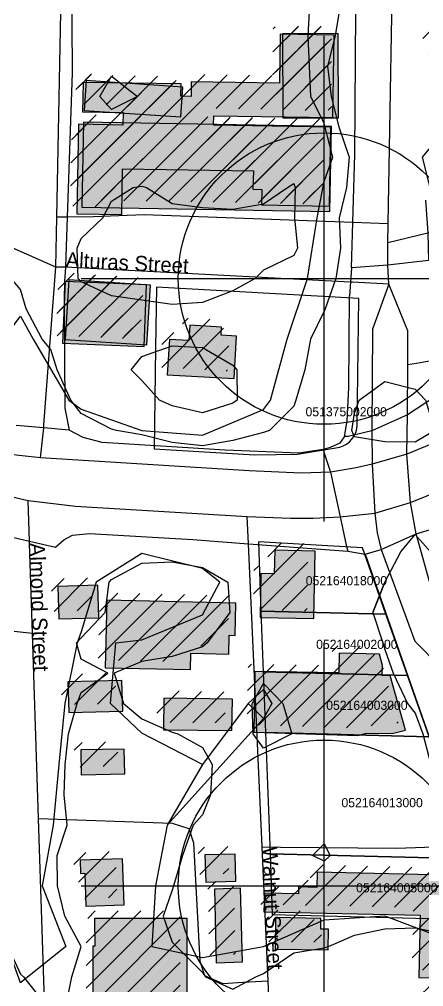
# Model space of a CAD drawing. Extents: x 6576311 to 6728256, y 2029764 to 2237541.
# Drawn here: x 6669720 to 6670120, y 2176966 to 2177921 of the extents above; entities that cross this region are included whole.
import ezdxf

# ---------------------------------------------------------------- set-up
doc = ezdxf.new("R2010")
doc.units = 21
for name, color, linetype in [('ADJOINING_LABELS', 230, 'Continuous'), ('ADJOINING_PARCELS', 241, 'Continuous'), ('BUILDINGS', 9, 'Continuous'), ('CL_LOCAL', 4, 'Continuous'), ('CL_MAJOR', 2, 'Continuous'), ('CL_TRAIL', 6, 'Continuous'), ('CONTOUR_1FT', 251, 'Continuous'), ('CONTOUR_INDEX', 150, 'Continuous'), ('ROAD_LABELS', 3, 'Continuous')]:
    doc.layers.add(name, color=color, linetype=linetype)

msp = doc.modelspace()

# ---------------------------------------------------------------- hatches: boundary and pattern name
at = {"layer": 'BUILDINGS_HATCH'}
for points in [[(6670029.73, 2177824.44), (6670031.09, 2177906.02), (6669977.77, 2177906.89), (6669977.12, 2177858.45), (6669890.04, 2177859.9), (6669889.82, 2177845.34), (6669879.89, 2177845.66), (6669880.13, 2177857.68), (6669783.12, 2177859.09), (6669782.68, 2177829.95), (6669822.67, 2177829.39), (6669822.44, 2177817.01), (6669778.76, 2177817.92), (6669777.14, 2177729.41), (6669821.39, 2177728.5), (6669822.05, 2177773.67), (6669951.39, 2177771.66), (6669950.9, 2177753.81), (6669959.69, 2177753.49), (6669959.47, 2177738.19), (6670026.41, 2177737.01), (6670027.79, 2177814.96), (6669912.06, 2177817.02), (6669912.31, 2177826.13)], [(6669980.36, 2177824.05), (6670035.49, 2177824.28), (6670035.14, 2177907.42), (6669980.01, 2177907.19)], [(6669784.29, 2177831.49), (6669879.87, 2177825.04), (6669881.87, 2177854.52), (6669786.29, 2177860.96)], [(6669782.05, 2177735.77), (6670027.03, 2177731.48), (6670028.49, 2177815.73), (6669783.54, 2177819.98)], [(6669765.51, 2177662.35), (6669762.93, 2177601.51), (6669843.49, 2177598.21), (6669845.79, 2177659.04)], [(6669765.41, 2177605.13), (6669846.15, 2177599.93), (6669849.93, 2177658.73), (6669769.22, 2177663.93)], [(6669866.3, 2177570.26), (6669932.4, 2177566.53), (6669934.78, 2177608.43), (6669919.46, 2177609.46), (6669919.99, 2177617.47), (6669888.5, 2177619.16), (6669887.71, 2177604.22), (6669868.42, 2177605.24)], [(6669958.74, 2177373.98), (6669958.07, 2177330.27), (6670011.11, 2177329.4), (6670012.25, 2177396.06), (6669972.54, 2177396.98), (6669972.07, 2177373.67)], [(6669758.27, 2177361.12), (6669759.25, 2177329.07), (6669798.67, 2177329.97), (6669797.69, 2177362.38)], [(6669806.54, 2177347.48), (6669804.84, 2177280.83), (6669889.36, 2177279), (6669889.58, 2177295.02), (6669927.02, 2177294.09), (6669927.51, 2177313.03), (6669933.47, 2177312.69), (6669934.18, 2177344.74)], [(6670035.73, 2177275.6), (6669952.9, 2177277.08), (6669951.74, 2177216.98), (6670054.71, 2177213.77), (6670063.49, 2177215.99), (6670088.45, 2177215.73), (6670101.48, 2177219.07), (6670086.51, 2177273.27), (6670078.56, 2177273.24), (6670078.81, 2177283.07), (6670075.92, 2177294.35), (6670036.21, 2177295.27)], [(6669821.62, 2177268.15), (6669768.02, 2177266.83), (6669769, 2177236.61), (6669822.6, 2177237.92)], [(6669930.61, 2177249.67), (6669863.1, 2177250.84), (6669862.67, 2177219.52), (6669930.17, 2177218.71)], [(6669824.56, 2177176.02), (6669823.89, 2177200.42), (6669781.07, 2177199.51), (6669781.45, 2177175.11)], [(6669785.97, 2177045.11), (6669823.69, 2177046.36), (6669822.08, 2177091.88), (6669780.39, 2177090.61), (6669780.73, 2177077.5), (6669784.98, 2177077.88)], [(6669904.43, 2177068.91), (6669933.92, 2177069.77), (6669933.24, 2177096.71), (6669903.46, 2177095.86)], [(6670173.42, 2176973.53), (6670174.6, 2177031.08), (6670155.03, 2177031.36), (6670155.98, 2177075.43), (6670014.43, 2177078.84), (6670014.21, 2177063.55), (6669996.06, 2177064.2), (6669995.8, 2177057.28), (6669962.33, 2177057.87), (6669961.84, 2177039.65), (6670116.15, 2177036.3), (6670114.71, 2176974.74)], [(6669912.96, 2177062.03), (6669914.69, 2176989.2), (6669940.49, 2176990.03), (6669938.77, 2177062.87)], [(6669885.92, 2176951.2), (6669885.86, 2177033.14), (6669794.53, 2177033.12), (6669794.64, 2177005.81), (6669792.94, 2177005.8), (6669792.91, 2176945.34), (6669849.36, 2176945.22), (6669849.15, 2176926.28), (6669878.08, 2176926.03), (6669878.3, 2176940.6), (6669888.51, 2176940.65), (6669888.59, 2176922.44), (6669939.08, 2176922.28), (6669938.96, 2176951.06)], [(6670018.03, 2177032.97), (6669973.21, 2177033.87), (6669972.78, 2177002.55), (6670025.25, 2177002.04), (6670025.73, 2177022.44), (6670018.07, 2177022.41)]]:
    msp.add_hatch(color=251, dxfattribs=at).paths.add_polyline_path(points)
at = {"layer": 'BUILDINGS_SHADOW'}
h = msp.add_hatch(dxfattribs=at)
h.set_pattern_fill('ANSI31', scale=5)
h.paths.add_polyline_path([(6670115.39, 2177910.87), (6670133.74, 2177864.69), (6670173.1, 2177880.52), (6670162.77, 2177907.06), (6670167.31, 2177908.54), (6670159.57, 2177928.18)])
h = msp.add_hatch(dxfattribs=at)
h.set_pattern_fill('ANSI31', scale=5)
h.paths.add_polyline_path([(6670022.98, 2177831.81), (6670024.34, 2177913.4), (6669971.02, 2177914.27), (6669970.37, 2177865.83), (6669883.29, 2177867.28), (6669883.07, 2177852.71), (6669873.14, 2177853.04), (6669873.38, 2177865.06), (6669776.37, 2177866.47), (6669775.93, 2177837.33), (6669815.92, 2177836.77), (6669815.69, 2177824.39), (6669772.01, 2177825.3), (6669770.4, 2177736.79), (6669814.64, 2177735.88), (6669815.3, 2177781.05), (6669944.64, 2177779.04), (6669944.15, 2177761.19), (6669952.94, 2177760.86), (6669952.73, 2177745.57), (6670019.66, 2177744.39), (6670021.04, 2177822.34), (6669905.31, 2177824.4), (6669905.56, 2177833.51)])
h = msp.add_hatch(dxfattribs=at)
h.set_pattern_fill('ANSI31', scale=5)
h.paths.add_polyline_path([(6669973.61, 2177831.42), (6670028.74, 2177831.66), (6670028.39, 2177914.8), (6669973.26, 2177914.57)])
h = msp.add_hatch(dxfattribs=at)
h.set_pattern_fill('ANSI31', scale=5)
h.paths.add_polyline_path([(6669777.54, 2177838.87), (6669873.12, 2177832.42), (6669875.12, 2177861.9), (6669779.54, 2177868.34)])
h = msp.add_hatch(dxfattribs=at)
h.set_pattern_fill('ANSI31', scale=5)
h.paths.add_polyline_path([(6669775.3, 2177743.15), (6670020.28, 2177738.86), (6670021.74, 2177823.1), (6669776.79, 2177827.36)])
h = msp.add_hatch(dxfattribs=at)
h.set_pattern_fill('ANSI31', scale=5)
h.paths.add_polyline_path([(6669758.76, 2177669.73), (6669756.18, 2177608.89), (6669836.75, 2177605.59), (6669839.04, 2177666.42)])
h = msp.add_hatch(dxfattribs=at)
h.set_pattern_fill('ANSI31', scale=5)
h.paths.add_polyline_path([(6669758.66, 2177612.51), (6669839.4, 2177607.31), (6669843.18, 2177666.11), (6669762.47, 2177671.31)])
h = msp.add_hatch(dxfattribs=at)
h.set_pattern_fill('ANSI31', scale=5)
h.paths.add_polyline_path([(6669859.55, 2177577.64), (6669925.65, 2177573.91), (6669928.03, 2177615.81), (6669912.71, 2177616.83), (6669913.24, 2177624.85), (6669881.75, 2177626.54), (6669880.96, 2177611.6), (6669861.67, 2177612.61)])
h = msp.add_hatch(dxfattribs=at)
h.set_pattern_fill('ANSI31', scale=5)
h.paths.add_polyline_path([(6669951.99, 2177381.36), (6669951.32, 2177337.65), (6670004.36, 2177336.78), (6670005.5, 2177403.44), (6669965.79, 2177404.36), (6669965.32, 2177381.05)])
h = msp.add_hatch(dxfattribs=at)
h.set_pattern_fill('ANSI31', scale=5)
h.paths.add_polyline_path([(6669751.52, 2177368.5), (6669752.5, 2177336.45), (6669791.92, 2177337.35), (6669790.94, 2177369.76)])
h = msp.add_hatch(dxfattribs=at)
h.set_pattern_fill('ANSI31', scale=5)
h.paths.add_polyline_path([(6669799.79, 2177354.86), (6669798.09, 2177288.21), (6669882.61, 2177286.38), (6669882.83, 2177302.4), (6669920.27, 2177301.47), (6669920.76, 2177320.41), (6669926.72, 2177320.07), (6669927.43, 2177352.12)])
h = msp.add_hatch(dxfattribs=at)
h.set_pattern_fill('ANSI31', scale=5)
h.paths.add_polyline_path([(6670028.98, 2177282.98), (6669946.15, 2177284.46), (6669944.99, 2177224.36), (6670047.96, 2177221.15), (6670056.74, 2177223.37), (6670081.7, 2177223.11), (6670094.73, 2177226.44), (6670079.76, 2177280.65), (6670071.82, 2177280.61), (6670072.06, 2177290.45), (6670069.17, 2177301.73), (6670029.46, 2177302.65)])
h = msp.add_hatch(dxfattribs=at)
h.set_pattern_fill('ANSI31', scale=5)
h.paths.add_polyline_path([(6669814.87, 2177275.53), (6669761.27, 2177274.21), (6669762.25, 2177243.99), (6669815.85, 2177245.3)])
h = msp.add_hatch(dxfattribs=at)
h.set_pattern_fill('ANSI31', scale=5)
h.paths.add_polyline_path([(6669923.86, 2177257.05), (6669856.36, 2177258.22), (6669855.92, 2177226.9), (6669923.43, 2177226.09)])
h = msp.add_hatch(dxfattribs=at)
h.set_pattern_fill('ANSI31', scale=5)
h.paths.add_polyline_path([(6669817.81, 2177183.4), (6669817.14, 2177207.8), (6669774.32, 2177206.89), (6669774.71, 2177182.49)])
h = msp.add_hatch(dxfattribs=at)
h.set_pattern_fill('ANSI31', scale=5)
h.paths.add_polyline_path([(6669897.68, 2177076.29), (6669927.17, 2177077.14), (6669926.49, 2177104.09), (6669896.71, 2177103.24)])
h = msp.add_hatch(dxfattribs=at)
h.set_pattern_fill('ANSI31', scale=5)
h.paths.add_polyline_path([(6669779.22, 2177052.49), (6669816.94, 2177053.74), (6669815.33, 2177099.26), (6669773.64, 2177097.99), (6669773.98, 2177084.88), (6669778.23, 2177085.26)])
h = msp.add_hatch(dxfattribs=at)
h.set_pattern_fill('ANSI31', scale=5)
h.paths.add_polyline_path([(6670166.67, 2176980.91), (6670167.85, 2177038.46), (6670148.28, 2177038.74), (6670149.23, 2177082.81), (6670007.68, 2177086.22), (6670007.46, 2177070.93), (6669989.31, 2177071.58), (6669989.05, 2177064.66), (6669955.58, 2177065.25), (6669955.09, 2177047.03), (6670109.4, 2177043.68), (6670107.96, 2176982.12)])
h = msp.add_hatch(dxfattribs=at)
h.set_pattern_fill('ANSI31', scale=5)
h.paths.add_polyline_path([(6669906.22, 2177069.41), (6669907.94, 2176996.57), (6669933.75, 2176997.41), (6669932.02, 2177070.25)])
h = msp.add_hatch(dxfattribs=at)
h.set_pattern_fill('ANSI31', scale=5)
h.paths.add_polyline_path([(6669879.17, 2176958.58), (6669879.11, 2177040.52), (6669787.78, 2177040.5), (6669787.9, 2177013.19), (6669786.19, 2177013.18), (6669786.16, 2176952.72), (6669842.61, 2176952.6), (6669842.4, 2176933.66), (6669871.33, 2176933.41), (6669871.56, 2176947.98), (6669881.77, 2176948.03), (6669881.84, 2176929.82), (6669932.33, 2176929.66), (6669932.21, 2176958.44)])
h = msp.add_hatch(dxfattribs=at)
h.set_pattern_fill('ANSI31', scale=5)
h.paths.add_polyline_path([(6670011.28, 2177040.35), (6669966.46, 2177041.25), (6669966.03, 2177009.93), (6670018.5, 2177009.42), (6670018.98, 2177029.82), (6670011.32, 2177029.79)])

# ---------------------------------------------------------------- linework, layer by layer
at = {"layer": 'ADJOINING_PARCELS'}
for points in [[(6670053.43, 2177516.78), (6670053.98, 2177520.43), (6670055.59, 2177645.54), (6669855.73, 2177656.9), (6669854.84, 2177596.98), (6669853.56, 2177497), (6669952.85, 2177491.23), (6669994.97, 2177491.95), (6670036.63, 2177498.68), (6670040.03, 2177499.97), (6670043.28, 2177501.81), (6670046.25, 2177504.01), (6670048.79, 2177506.75), (6670050.91, 2177509.85), (6670052.46, 2177513.14), (6670053.43, 2177516.78)], [(6669958.89, 2177336.83), (6670082.28, 2177333.71), (6670059.17, 2177399.17), (6669956.34, 2177405.11), (6669958.89, 2177336.83)], [(6669961.13, 2177276.75), (6670103.67, 2177273.16), (6670082.28, 2177333.71), (6669958.89, 2177336.83), (6669961.13, 2177276.75)], [(6669963.51, 2177216.66), (6670124.91, 2177212.61), (6670103.67, 2177273.16), (6669961.13, 2177276.75), (6669963.51, 2177216.66)], [(6669967.98, 2177096.86), (6670167.53, 2177091.87), (6670124.91, 2177212.61), (6669963.51, 2177216.66), (6669967.98, 2177096.86)], [(6669970.08, 2177036.96), (6670188.78, 2177031.5), (6670167.53, 2177091.87), (6669967.98, 2177096.86), (6669970.08, 2177036.96)]]:
    msp.add_lwpolyline(points, close=True, dxfattribs=at)
at = {"layer": 'BUILDINGS'}
for points in [[(6670029.73, 2177824.44), (6670031.09, 2177906.02), (6669977.77, 2177906.89), (6669977.12, 2177858.45), (6669890.04, 2177859.9), (6669889.82, 2177845.34), (6669879.89, 2177845.66), (6669880.13, 2177857.68), (6669783.12, 2177859.09), (6669782.68, 2177829.95), (6669822.67, 2177829.39), (6669822.44, 2177817.01), (6669778.76, 2177817.92), (6669777.14, 2177729.41), (6669821.39, 2177728.5), (6669822.05, 2177773.67), (6669951.39, 2177771.66), (6669950.9, 2177753.81), (6669959.69, 2177753.49), (6669959.47, 2177738.19), (6670026.41, 2177737.01), (6670027.79, 2177814.96), (6669912.06, 2177817.02), (6669912.31, 2177826.13), (6670029.73, 2177824.44)], [(6669980.36, 2177824.05), (6670035.49, 2177824.28), (6670035.14, 2177907.42), (6669980.01, 2177907.19), (6669980.36, 2177824.05)], [(6669784.29, 2177831.49), (6669879.87, 2177825.04), (6669881.87, 2177854.52), (6669786.29, 2177860.96), (6669784.29, 2177831.49)], [(6669782.05, 2177735.77), (6670027.03, 2177731.48), (6670028.49, 2177815.73), (6669783.54, 2177819.98), (6669782.05, 2177735.77)], [(6669765.51, 2177662.35), (6669762.93, 2177601.51), (6669843.49, 2177598.21), (6669845.79, 2177659.04), (6669765.51, 2177662.35)], [(6669765.41, 2177605.13), (6669846.15, 2177599.93), (6669849.93, 2177658.73), (6669769.22, 2177663.93), (6669765.41, 2177605.13)], [(6669866.3, 2177570.26), (6669932.4, 2177566.53), (6669934.78, 2177608.43), (6669919.46, 2177609.46), (6669919.99, 2177617.47), (6669888.5, 2177619.16), (6669887.71, 2177604.22), (6669868.42, 2177605.24), (6669866.3, 2177570.26)], [(6669958.74, 2177373.98), (6669958.07, 2177330.27), (6670011.11, 2177329.4), (6670012.25, 2177396.06), (6669972.54, 2177396.98), (6669972.07, 2177373.67), (6669958.74, 2177373.98)], [(6669758.27, 2177361.12), (6669759.25, 2177329.07), (6669798.67, 2177329.97), (6669797.69, 2177362.38), (6669758.27, 2177361.12)], [(6669806.54, 2177347.48), (6669804.84, 2177280.83), (6669889.36, 2177279), (6669889.58, 2177295.02), (6669927.02, 2177294.09), (6669927.51, 2177313.03), (6669933.47, 2177312.69), (6669934.18, 2177344.74), (6669806.54, 2177347.48)], [(6670035.73, 2177275.6), (6669952.9, 2177277.08), (6669951.74, 2177216.98), (6670054.71, 2177213.77), (6670063.49, 2177215.99), (6670088.45, 2177215.73), (6670101.48, 2177219.07), (6670086.51, 2177273.27), (6670078.56, 2177273.24), (6670078.81, 2177283.07), (6670075.92, 2177294.35), (6670036.21, 2177295.27), (6670035.73, 2177275.6)], [(6669821.62, 2177268.15), (6669768.02, 2177266.83), (6669769, 2177236.61), (6669822.6, 2177237.92), (6669821.62, 2177268.15)], [(6669930.61, 2177249.67), (6669863.1, 2177250.84), (6669862.67, 2177219.52), (6669930.17, 2177218.71), (6669930.61, 2177249.67)], [(6669824.56, 2177176.02), (6669823.89, 2177200.42), (6669781.07, 2177199.51), (6669781.45, 2177175.11), (6669824.56, 2177176.02)], [(6669785.97, 2177045.11), (6669823.69, 2177046.36), (6669822.08, 2177091.88), (6669780.39, 2177090.61), (6669780.73, 2177077.5), (6669784.98, 2177077.88), (6669785.97, 2177045.11)], [(6669904.43, 2177068.91), (6669933.92, 2177069.77), (6669933.24, 2177096.71), (6669903.46, 2177095.86), (6669904.43, 2177068.91)], [(6670173.42, 2176973.53), (6670174.6, 2177031.08), (6670155.03, 2177031.36), (6670155.98, 2177075.43), (6670014.43, 2177078.84), (6670014.21, 2177063.55), (6669996.06, 2177064.2), (6669995.8, 2177057.28), (6669962.33, 2177057.87), (6669961.84, 2177039.65), (6670116.15, 2177036.3), (6670114.71, 2176974.74), (6670173.42, 2176973.53)], [(6669912.96, 2177062.03), (6669914.69, 2176989.2), (6669940.49, 2176990.03), (6669938.77, 2177062.87), (6669912.96, 2177062.03)], [(6669885.92, 2176951.2), (6669885.86, 2177033.14), (6669794.53, 2177033.12), (6669794.64, 2177005.81), (6669792.94, 2177005.8), (6669792.91, 2176945.34), (6669849.36, 2176945.22), (6669849.15, 2176926.28), (6669878.08, 2176926.03), (6669878.3, 2176940.6), (6669888.51, 2176940.65), (6669888.59, 2176922.44), (6669939.08, 2176922.28), (6669938.96, 2176951.06), (6669885.92, 2176951.2)], [(6670018.03, 2177032.97), (6669973.21, 2177033.87), (6669972.78, 2177002.55), (6670025.25, 2177002.04), (6670025.73, 2177022.44), (6670018.07, 2177022.41), (6670018.03, 2177032.97)]]:
    msp.add_lwpolyline(points, close=True, dxfattribs=at)
at = {"layer": 'CL_LOCAL'}
for points in [[(6670084.2, 2177700.58), (6670084.54, 2177719.45), (6670090.27, 2178037.24), (6670091.65, 2178114.17), (6670093.73, 2178165.27), (6670093.98, 2178174.09), (6670095.3, 2178223.19), (6670098.93, 2178446.86), (6670099.31, 2178470.68), (6670099.35, 2178473.56), (6670101.61, 2178745.67), (6670101.36, 2178765.33), (6670100.82, 2178812.09)], [(6669741.23, 2177488.12), (6669744.28, 2177517.82), (6669744.58, 2177520.73), (6669756.32, 2177676.51), (6669757.28, 2177726.09), (6669763.18, 2178030.18), (6669782.17, 2178139.53), (6669846.48, 2178285.26), (6669864.5, 2178390.33), (6669858.83, 2178484.86), (6669807.26, 2178636.3), (6669794.48, 2178667.05)], [(6670444.21, 2177852.66), (6670380.26, 2177824.09), (6670216.86, 2177751.03), (6670185.41, 2177736.99), (6670147.45, 2177720), (6670123.64, 2177710.07), (6670084.2, 2177700.58)], [(6670085.13, 2177659.87), (6670049.19, 2177661.68), (6670047.26, 2177661.75), (6669765.68, 2177676.52), (6669756.32, 2177676.51), (6669474.96, 2177801.17)], [(6670084.54, 2177719.45), (6670049.68, 2177720.76), (6669843.57, 2177728.45), (6669793.41, 2177726.24), (6669767.46, 2177726.13), (6669757.28, 2177726.09)], [(6670085.13, 2177659.87), (6670084.12, 2177678.73), (6670084.2, 2177700.58)], [(6670085.13, 2177659.87), (6670068.99, 2177615.37), (6670068.27, 2177514.95), (6670068.87, 2177481.85)], [(6670102.89, 2177491.79), (6670103.55, 2177530.65), (6670103.82, 2177580.22), (6670103.99, 2177613.62), (6670085.13, 2177659.87)], [(6670294.82, 2177578.73), (6670268.87, 2177590.31), (6670262.42, 2177593.2), (6670237.09, 2177601.8), (6670216.15, 2177603.6), (6670193.74, 2177598.41), (6670144.15, 2177586.65), (6670119.89, 2177582.73), (6670112.61, 2177581.57), (6670103.82, 2177580.22)], [(6669750.57, 2176781.93), (6669739.24, 2177131.66), (6669733.22, 2177314.54), (6669730.29, 2177404.02), (6669730.23, 2177405.84), (6669728.9, 2177446.15)], [(6669974.87, 2176775.11), (6669966.07, 2176971.27), (6669960.13, 2177103.71), (6669946.42, 2177403.28), (6669945.2, 2177430.23)], [(6669733.22, 2177314.54), (6669614.16, 2177327.52), (6669561.62, 2177337.61)], [(6669739.24, 2177131.66), (6669871.31, 2177127.3), (6669887.73, 2177121.83)], [(6669887.73, 2177121.83), (6669892.24, 2177107.76), (6669898.6, 2176990.91), (6669903.08, 2176976.8), (6669921.18, 2176968.86), (6669940.89, 2176969.93), (6669966.07, 2176971.27)], [(6669960.13, 2177103.71), (6669978.05, 2177103.53), (6670092.75, 2177102.56), (6670120.6, 2177103.55), (6670154.34, 2177105.95), (6670161.71, 2177108.42), (6670195.69, 2177119.78)]]:
    msp.add_lwpolyline(points, dxfattribs=at)
at = {"layer": 'CL_MAJOR'}
for points in [[(6670068.87, 2177481.85), (6670052.83, 2177478.17), (6670027.46, 2177473.99), (6669998.45, 2177472.99), (6669947.22, 2177475.36), (6669741.23, 2177488.12), (6669705.08, 2177492.19), (6669674.42, 2177498), (6669642.88, 2177506.61), (6669620.58, 2177514.97), (6669602.14, 2177523.37), (6669582.29, 2177534.47), (6669542.98, 2177556.49), (6669456.21, 2177605.04), (6669314.98, 2177683.26), (6669254.76, 2177713.75), (6669216.8, 2177729.03), (6669177.79, 2177739.83)], [(6669150.98, 2177687.49), (6669175.23, 2177680.57), (6669206.1, 2177670.13), (6669245.11, 2177654.38), (6669404.49, 2177581.8), (6669594.59, 2177489.54), (6669623.17, 2177477.32), (6669633.29, 2177472.99), (6669665.3, 2177461.76), (6669695.57, 2177453.73), (6669728.9, 2177446.15), (6669775.86, 2177440.59), (6669945.2, 2177430.23), (6669987.97, 2177428.62), (6670010.44, 2177428.72), (6670037.21, 2177429.74), (6670071.2, 2177433.6), (6670106.44, 2177443.95)], [(6670531.21, 2177686.4), (6670476.35, 2177662.21), (6670415.8, 2177635), (6670294.82, 2177578.73), (6670151.5, 2177512.1), (6670132.62, 2177504.08), (6670102.89, 2177491.79)], [(6670106.44, 2177443.95), (6670135.74, 2177455.8), (6670157.57, 2177464.08), (6670493.53, 2177617.7), (6670534.17, 2177636.63)], [(6670102.89, 2177491.79), (6670068.87, 2177481.85)], [(6670106.44, 2177443.95), (6670102.89, 2177491.79)], [(6670068.87, 2177481.85), (6670071.2, 2177433.6), (6670073.63, 2177414.23), (6670077.5, 2177397.57), (6670110.98, 2177307.17), (6670136.65, 2177280.91)], [(6670136.65, 2177280.91), (6670137.18, 2177315.62), (6670127.5, 2177357.61), (6670112.29, 2177413.2), (6670106.44, 2177443.95)]]:
    msp.add_lwpolyline(points, dxfattribs=at)
at = {"layer": 'CL_TRAIL'}
for points in [[(6670053.83, 2178116.92), (6670041.23, 2178126.59), (6670014.41, 2178130.67), (6669939.51, 2178122.74), (6669879.07, 2178117.28), (6669839.92, 2178111.61), (6669817.59, 2178106.53), (6669797.94, 2178093.12), (6669785.46, 2178079.74), (6669774.54, 2178053), (6669771.51, 2178018.93), (6669772.42, 2177868.52), (6669767.46, 2177726.13), (6669766.09, 2177687.3)], [(6670048.37, 2177675.88), (6670049.68, 2177720.76), (6670051.7, 2177788.11), (6670053.83, 2178116.92)], [(6670121.4, 2177742.95), (6670123.64, 2177710.07), (6670124.46, 2177683.05), (6670084.12, 2177678.73), (6670048.37, 2177675.88)], [(6669766.09, 2177687.3), (6669765.68, 2177676.52), (6669764.97, 2177662.53)], [(6670048.37, 2177675.88), (6670047.26, 2177661.75), (6670046.41, 2177648.23)], [(6669764.97, 2177662.53), (6669764.49, 2177643.59), (6669765.13, 2177537.13), (6669769.42, 2177515.52)], [(6670041.32, 2177509.34), (6670044.18, 2177524.79), (6670045.77, 2177557.32), (6670046.41, 2177648.23)], [(6670130.19, 2177548.03), (6670103.55, 2177530.65), (6670068.27, 2177514.95), (6670044.98, 2177509.21)], [(6669769.42, 2177515.52), (6669744.28, 2177517.82), (6669717.07, 2177520.29)], [(6670020.33, 2177496.39), (6669996.44, 2177492.91), (6669923.65, 2177495.62), (6669802.2, 2177503.38), (6669783.43, 2177508.33), (6669769.42, 2177515.52)], [(6670044.98, 2177509.21), (6670041.32, 2177509.34), (6670039.26, 2177506.78), (6670036.62, 2177502.76), (6670027.13, 2177498.46), (6670020.33, 2177496.39), (6670021.29, 2177492.9)], [(6670021.29, 2177492.9), (6670027.46, 2177473.99), (6670037.21, 2177429.74), (6670043.17, 2177402.02)], [(6670061.67, 2177393.1), (6670077.5, 2177397.57), (6670112.29, 2177413.2), (6670130.74, 2177418.63)], [(6669703.46, 2177412.02), (6669730.23, 2177405.84), (6669755.86, 2177399.97)], [(6669755.86, 2177399.97), (6669764.34, 2177407.29), (6669772.86, 2177411.84), (6669789.67, 2177413.3), (6669891.58, 2177407.39), (6669946.42, 2177403.28), (6670044.84, 2177396.01), (6670061.67, 2177393.1)], [(6670043.17, 2177402.02), (6670044.84, 2177396.01)], [(6670061.67, 2177393.1), (6670142.62, 2177162.75), (6670161.71, 2177108.42), (6670178.21, 2177061.43), (6670287.32, 2176794.46)]]:
    msp.add_lwpolyline(points, dxfattribs=at)
at = {"layer": 'CONTOUR_1FT'}
for points, elevation in [([(6670037.24, 2177935.31), (6670032.29, 2177905.31), (6670024.58, 2177875.31), (6670028.06, 2177845.31), (6670035.81, 2177815.31), (6670046, 2177785.31), (6670043.35, 2177755.31), (6670036.24, 2177725.31), (6670037.37, 2177695.31), (6670032.7, 2177665.31), (6670022.18, 2177635.31), (6670021.24, 2177633), (6670007.91, 2177605.31), (6670002.33, 2177575.31), (6669993.42, 2177545.31), (6669991.24, 2177539.31), (6669967.24, 2177515.31), (6669961.24, 2177513.34), (6669931.24, 2177505.41), (6669901.24, 2177500.16), (6669871.24, 2177503.31), (6669841.24, 2177510.83), (6669816.24, 2177515.31), (6669811.24, 2177516.64), (6669781.24, 2177531.98), (6669771.24, 2177545.31), (6669757.62, 2177575.31), (6669751.24, 2177595.31), (6669742.91, 2177605.31), (6669726.92, 2177635.31), (6669721.24, 2177654.4), (6669712.01, 2177665.31)], 60), ([(6669811.24, 2177832.45), (6669799.63, 2177845.31), (6669811.24, 2177865.31), (6669836.96, 2177845.31), (6669811.24, 2177832.45)], 61), ([(6669953.06, 2177665.31), (6669931.24, 2177653.31), (6669901.24, 2177641.62), (6669871.24, 2177639.59), (6669841.24, 2177643.88), (6669811.24, 2177648.35), (6669781.24, 2177661.98), (6669778.46, 2177665.31), (6669777.28, 2177695.31), (6669781.24, 2177704.85), (6669802.67, 2177725.31), (6669811.24, 2177741.67), (6669832.67, 2177755.31), (6669841.24, 2177756.64), (6669845.86, 2177755.31), (6669871.24, 2177739.59), (6669901.24, 2177735.57), (6669931.24, 2177734.02), (6669961.24, 2177739.31), (6669985.24, 2177755.31), (6669991.24, 2177759.31), (6669992.55, 2177755.31), (6669992.16, 2177725.31), (6669994.93, 2177695.31), (6669991.24, 2177688.25), (6669961.24, 2177673.49), (6669953.06, 2177665.31)], 61), ([(6669931.24, 2177542.19), (6669901.24, 2177532.75), (6669871.24, 2177539.45), (6669858.61, 2177545.31), (6669841.24, 2177564.72), (6669830.65, 2177575.31), (6669841.24, 2177588.17), (6669871.24, 2177598.72), (6669901.24, 2177597.35), (6669931.24, 2177579.92), (6669934.92, 2177575.31), (6669935.45, 2177545.31), (6669931.24, 2177542.19)], 61), ([(6670081.24, 2177503.88), (6670051.24, 2177508.99), (6670048.51, 2177515.31), (6670051.24, 2177532.45), (6670055.98, 2177545.31), (6670081.24, 2177563.77), (6670111.24, 2177555.9), (6670121.53, 2177545.31), (6670130.53, 2177515.31), (6670111.24, 2177503.82), (6670081.24, 2177503.88)], 59), ([(6670081.24, 2177365.31), (6670069.42, 2177335.31), (6670081.24, 2177365.31), (6670097.12, 2177395.31), (6670111.24, 2177412.45), (6670126.24, 2177395.31)], 59), ([(6669766.24, 2176945.31), (6669772.01, 2176975.31), (6669781.24, 2177005.31), (6669765.24, 2177035.31), (6669757.76, 2177065.31), (6669757.67, 2177095.31), (6669767.4, 2177125.31), (6669764.48, 2177155.31), (6669765.45, 2177185.31), (6669768.89, 2177215.31), (6669777.24, 2177245.31), (6669781.24, 2177256.22), (6669807.49, 2177275.31), (6669781.24, 2177289.31), (6669776.63, 2177305.31), (6669781.24, 2177310.41), (6669805.12, 2177335.31), (6669808.84, 2177365.31), (6669811.24, 2177368.04), (6669841.24, 2177384.11), (6669871.24, 2177385.46), (6669901.24, 2177379.82), (6669926.24, 2177365.31), (6669928.05, 2177335.31), (6669905.86, 2177305.31), (6669901.24, 2177301.56), (6669871.24, 2177292.05), (6669841.24, 2177286.85), (6669813.97, 2177275.31), (6669823.24, 2177245.31), (6669841.24, 2177230.31), (6669871.24, 2177217.13), (6669876.7, 2177215.31), (6669901.24, 2177201.81), (6669910.67, 2177185.31), (6669908.98, 2177155.31), (6669901.24, 2177135.31), (6669892.01, 2177125.31), (6669881.24, 2177095.31), (6669872.49, 2177065.31), (6669871.24, 2177061.02), (6669862.24, 2177035.31), (6669871.24, 2177009.59), (6669875.53, 2177005.31), (6669901.24, 2176979.59), (6669904.24, 2176975.31), (6669931.24, 2176963.04), (6669953.74, 2176975.31), (6669961.24, 2176978.64), (6669991.24, 2176998.93), (6670021.24, 2177004.13), (6670025.53, 2177005.31), (6670051.24, 2177016.56), (6670081.24, 2177022.71), (6670111.24, 2177023.88), (6670141.24, 2177017.7)], 60), ([(6670069.42, 2177335.31), (6670079.1, 2177305.31), (6670081.24, 2177298.88), (6670089.29, 2177275.31), (6670103.74, 2177245.31), (6670111.24, 2177235.76), (6670118.87, 2177215.31), (6670126.56, 2177185.31), (6670141.24, 2177160.67), (6670143.38, 2177155.31), (6670151.24, 2177125.31), (6670165.09, 2177095.31), (6670171.24, 2177083.31), (6670176.31, 2177065.31), (6670194.58, 2177035.31), (6670201.24, 2177022.18), (6670208.25, 2177005.31), (6670229.9, 2176975.31), (6670231.24, 2176973.22), (6670245.2, 2176945.31)], 59), ([(6669961.24, 2177201.31), (6669951.24, 2177215.31), (6669950.19, 2177245.31), (6669961.24, 2177265.31), (6669980.33, 2177245.31), (6669989.24, 2177215.31), (6669961.24, 2177201.31)], 60), ([(6670021.24, 2177089.54), (6670009.7, 2177095.31), (6670021.24, 2177106.85), (6670027.24, 2177095.31), (6670021.24, 2177089.54)], 60), ([(6669708.74, 2177005.31), (6669721.24, 2176978.04), (6669724.24, 2176975.31), (6669747.91, 2176945.31)], 60)]:
    msp.add_lwpolyline(points, dxfattribs=dict(at, elevation=elevation))
at = {"layer": 'CONTOUR_INDEX', "elevation": 60}
for points in [[(6669704.65, 2177605.31), (6669721.24, 2177628.25), (6669733.82, 2177605.31), (6669769.24, 2177545.31), (6669781.24, 2177536.39), (6669841.24, 2177515.31), (6669901.24, 2177510.75), (6669961.24, 2177536.08), (6669968.37, 2177545.31), (6669984.9, 2177605.31), (6670004.88, 2177665.31), (6670014.27, 2177725.31), (6670021.24, 2177761.31), (6670029.94, 2177785.31), (6670021.24, 2177818.64), (6670008.27, 2177845.31), (6670005.53, 2177905.31), (6670008.79, 2177965.31)], [(6670133.5, 2177725.31), (6670118.5, 2177785.31), (6670141.24, 2177812.65)], [(6669901.24, 2177185.31), (6669866.24, 2177125.31), (6669961.24, 2177230.71), (6669946.24, 2177245.31), (6669901.24, 2177185.31), (6669841.24, 2177216.22), (6669810.27, 2177245.31), (6669815.53, 2177305.31), (6669841.24, 2177308.41), (6669901.24, 2177333.11), (6669918.38, 2177365.31), (6669901.24, 2177378.92), (6669841.24, 2177393.51), (6669796.04, 2177365.31), (6669781.24, 2177316.22), (6669777.24, 2177305.31), (6669765.17, 2177245.31), (6669759.32, 2177185.31), (6669753.55, 2177125.31), (6669742.84, 2177065.31), (6669766.24, 2177005.31), (6669721.24, 2176969.31), (6669708.38, 2177005.31)], [(6669946.24, 2177245.31), (6669961.24, 2177259.15), (6669969.55, 2177245.31), (6669961.24, 2177230.71)], [(6669866.24, 2177125.31), (6669854.74, 2177065.31), (6669851.24, 2177005.31), (6669901.24, 2176994.59), (6669961.24, 2177005.31), (6669961.24, 2177005.31), (6670021.24, 2177031.71), (6670081.24, 2177035.59), (6670141.24, 2177013.02), (6670146.38, 2177005.31), (6670198.45, 2176945.31)]]:
    msp.add_lwpolyline(points, dxfattribs=at)
at = {"layer": 'IMG_ALIGN_NEAR'}
for p, q in [((6670021.24, 2177425.31, 45.41), (6670021.24, 2177905.31, 45.41)), ((6669781.24, 2177665.31, 45.41), (6670261.24, 2177665.31, 45.41)), ((6670021.24, 2176825.31, 45.41), (6670021.24, 2177305.31, 45.41)), ((6669781.24, 2177065.31, 45.41), (6670261.24, 2177065.31, 45.41))]:
    msp.add_line(p, q, dxfattribs=at)
for centre in [(6670021.24, 2177665.31, 45.41), (6670021.24, 2177065.31, 45.41)]:
    msp.add_circle(centre, 144, dxfattribs=at)

# ---------------------------------------------------------------- texts
at = {"layer": 'ADJOINING_LABELS'}
for s, p in [('051375002000', (6670002.92, 2177529.24)), ('052164018000', (6670003.11, 2177362.33)), ('052164002000', (6670013.42, 2177299.44)), ('052164003000', (6670023.34, 2177239.17)), ('052164013000', (6670038.38, 2177142.97)), ('052164005000', (6670052.89, 2177058.83))]:
    msp.add_text(s, height=9, dxfattribs=at).set_placement(p)
at = {"layer": 'ROAD_LABELS'}
for s, rotation, p in [('Alturas Street', 357.0944, (6669765.68, 2177676.52)), ('Almond Street', 271.8772, (6669730.29, 2177404.02)), ('Walnut Street', 272.605, (6669960.13, 2177103.71))]:
    msp.add_text(s, height=15, rotation=rotation, dxfattribs=at).set_placement(p)

doc.saveas('drawing.dxf')
